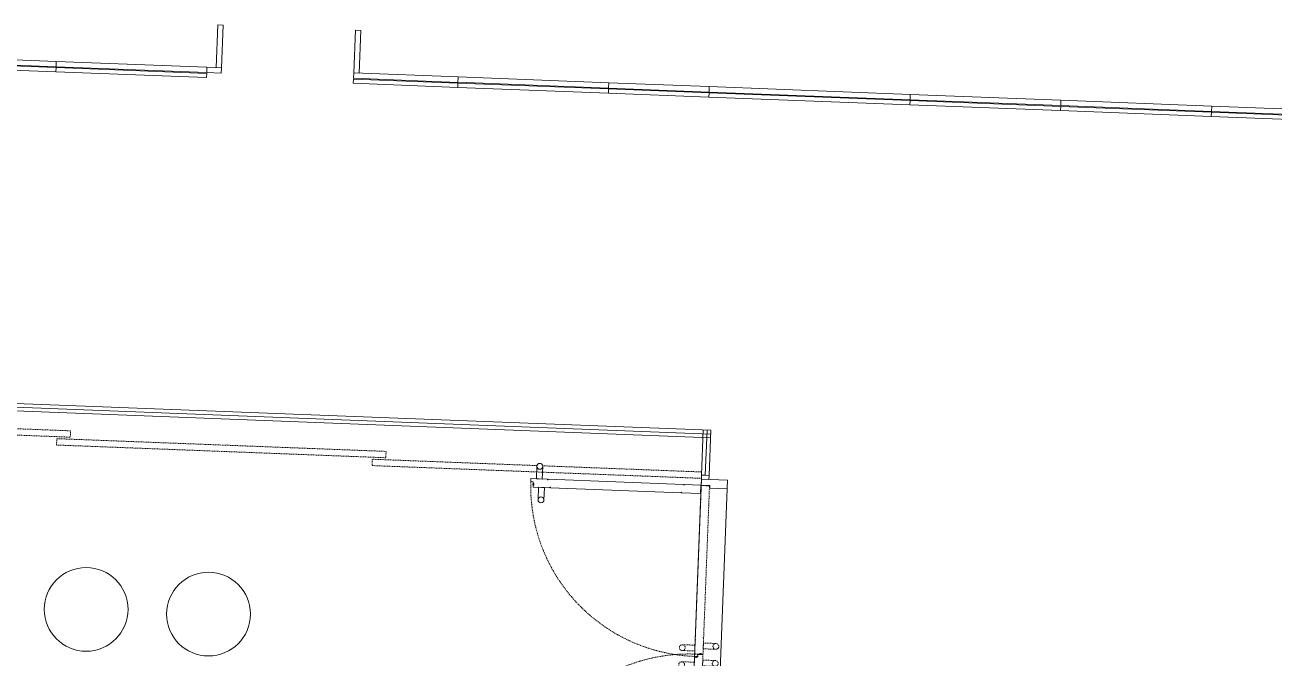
# Model space of a CAD drawing. Header units: millimetres. Extents: x 32078 to 83548, y -4690 to 56252.
# Drawn here: x 44369 to 51828, y 22658 to 26438 of the extents above; entities that cross this region are included whole.
import ezdxf

# ---------------------------------------------------------------- set-up
doc = ezdxf.new("R2010")
doc.units = ezdxf.units.MM
doc.header["$MEASUREMENT"] = 0
doc.linetypes.add('DGN Style 2', pattern=[10, 6, -4])
for name, color, linetype, lineweight in [('DOOR-CODE', 40, 'Continuous', 0), ('DOOR-FRAM', 40, 'Continuous', 0), ('DOOR-HEAD', 42, 'Continuous', 30), ('DOOR-LEAF', 40, 'Continuous', 0), ('DOOR-OPNG', 40, 'Continuous', 0), ('FURN-STOR', 213, 'Continuous', 0), ('GLAZ', 4, 'Continuous', 0), ('WALL-LNIG', 1, 'Continuous', 0)]:
    doc.layers.add(name, color=color, linetype=linetype, lineweight=lineweight)

# ---------------------------------------------------------------- blocks, each defined once
blk = doc.blocks.new('*U96')
at = {"color": 251, "linetype": 'DGN Style 2', "lineweight": -2, "flags": 128}
for points in [[(-969.9, 43.6), (994.9, -32.3), (996.3, 5.6), (-968.4, 81.6), (-969.9, 43.6)], [(913, -79.2), (2877.8, -155.1), (2879.3, -117.2), (914.5, -41.2), (913, -79.2)], [(2795.9, -202), (4760.7, -277.9), (4762.2, -240), (2797.4, -164), (2795.9, -202)]]:
    blk.add_lwpolyline(points, close=True, dxfattribs=at)
blk = doc.blocks.new('*U267')
at = {"color": 0, "linetype": 'ByBlock', "lineweight": -2, "flags": 128}
blk.add_lwpolyline([(28.1, -25.9), (-46.8, -23), (-45.5, 11.9), (29.5, 9)], dxfattribs=at)
at = {"color": 0, "linetype": 'ByBlock', "lineweight": -2}
blk.add_wipeout([(46.3, -9.1), (46.3, -8), (46.2, -6.9), (46.1, -5.8), (45.9, -4.7), (45.6, -3.7), (45.3, -2.6), (44.9, -1.6), (44.4, -0.6), (43.9, 0.4), (43.3, 1.3), (42.7, 2.2), (42, 3), (41.3, 3.8), (40.5, 4.6), (39.6, 5.3), (38.7, 6), (37.8, 6.6), (36.8, 7.1), (35.9, 7.6), (34.8, 8), (33.8, 8.3), (32.7, 8.6), (31.7, 8.8), (30.6, 9), (29.5, 9), (28.4, 9.1), (27.3, 9), (26.2, 8.9), (25.1, 8.7), (24, 8.4), (23, 8.1), (22, 7.7), (21, 7.2), (20, 6.7), (19.1, 6.1), (18.2, 5.5), (17.3, 4.8), (16.5, 4), (15.7, 3.2), (15, 2.4), (14.4, 1.5), (13.8, 0.6), (13.3, -0.4), (12.8, -1.4), (12.4, -2.4), (12, -3.4), (11.7, -4.5), (11.5, -5.6), (11.4, -6.7), (11.3, -7.8), (11.3, -8.9), (11.4, -10), (11.5, -11.1), (11.7, -12.1), (11.9, -13.2), (12.3, -14.3), (12.7, -15.3), (13.1, -16.3), (13.7, -17.2), (14.2, -18.2), (14.9, -19.1), (15.6, -19.9), (16.3, -20.7), (17.1, -21.5), (18, -22.2), (18.8, -22.8), (19.8, -23.4), (20.7, -24), (21.7, -24.5), (22.7, -24.9), (23.8, -25.2), (24.8, -25.5), (25.9, -25.7), (27, -25.9), (28.1, -25.9), (29.2, -25.9), (30.3, -25.9), (31.4, -25.7), (32.5, -25.5), (33.5, -25.3), (34.6, -25), (35.6, -24.6), (36.6, -24.1), (37.6, -23.6), (38.5, -23), (39.4, -22.3), (40.3, -21.7), (41.1, -20.9), (41.8, -20.1), (42.5, -19.3), (43.2, -18.4), (43.8, -17.5), (44.3, -16.5), (44.8, -15.5), (45.2, -14.5), (45.6, -13.4), (45.8, -12.4), (46.1, -11.3)], dxfattribs=at)
blk.add_circle((28.8, -8.4), 17.5, dxfattribs=at)
blk = doc.blocks.new('*U268')
at = {"color": 0, "linetype": 'ByBlock', "lineweight": -2, "extrusion": (0, 0, -1), "flags": 128}
blk.add_lwpolyline([(-28.1, -25.9), (46.8, -23), (45.5, 11.9), (-29.5, 9)], dxfattribs=at)
at = {"color": 0, "linetype": 'ByBlock', "lineweight": -2}
blk.add_wipeout([(46.3, -9.1), (46.2, -10.2), (46.1, -11.3), (45.8, -12.4), (45.6, -13.4), (45.2, -14.5), (44.8, -15.5), (44.3, -16.5), (43.8, -17.5), (43.2, -18.4), (42.5, -19.3), (41.8, -20.1), (41.1, -20.9), (40.3, -21.7), (39.4, -22.3), (38.5, -23), (37.6, -23.6), (36.6, -24.1), (35.6, -24.6), (34.6, -25), (33.6, -25.3), (32.5, -25.5), (31.4, -25.7), (30.3, -25.9), (29.2, -25.9), (28.1, -25.9), (27, -25.9), (25.9, -25.7), (24.8, -25.5), (23.8, -25.2), (22.7, -24.9), (21.7, -24.5), (20.7, -24), (19.8, -23.4), (18.8, -22.8), (18, -22.2), (17.1, -21.5), (16.3, -20.7), (15.6, -19.9), (14.9, -19.1), (14.2, -18.2), (13.7, -17.2), (13.1, -16.3), (12.7, -15.3), (12.3, -14.3), (11.9, -13.2), (11.7, -12.1), (11.5, -11.1), (11.4, -10), (11.3, -8.9), (11.3, -7.8), (11.4, -6.7), (11.5, -5.6), (11.7, -4.5), (12, -3.4), (12.4, -2.4), (12.8, -1.4), (13.3, -0.4), (13.8, 0.6), (14.4, 1.5), (15, 2.4), (15.7, 3.2), (16.5, 4), (17.3, 4.8), (18.2, 5.5), (19.1, 6.1), (20, 6.7), (21, 7.2), (22, 7.7), (23, 8.1), (24, 8.4), (25.1, 8.7), (26.2, 8.9), (27.3, 9), (28.4, 9.1), (29.5, 9), (30.6, 9), (31.7, 8.8), (32.7, 8.6), (33.8, 8.3), (34.8, 8), (35.9, 7.6), (36.8, 7.1), (37.8, 6.6), (38.7, 6), (39.6, 5.3), (40.5, 4.6), (41.3, 3.8), (42, 3), (42.7, 2.2), (43.3, 1.3), (43.9, 0.4), (44.4, -0.6), (44.9, -1.6), (45.3, -2.6), (45.6, -3.7), (45.9, -4.7), (46.1, -5.8), (46.2, -6.9)], dxfattribs=at)
at = {"color": 0, "linetype": 'ByBlock', "lineweight": -2, "extrusion": (0, 0, -1)}
blk.add_circle((-28.8, -8.4), 17.5, dxfattribs=at)
blk = doc.blocks.new('*U269')
at = {"color": 0, "linetype": 'ByBlock', "lineweight": -2, "flags": 128}
for points in [[(1.5, -6.8), (1.5, -7.3), (4.5, -7.3), (4.5, -10.3), (-4.5, -10.3), (-4.5, -7.3), (-1.5, -7.3), (-1.5, -6.8), (-5, -6.8), (-5, -10.8), (5, -10.8), (5, -6.8), (1.5, -6.8)], [(-2.5, -7.3), (-2, -7.3), (-2, -8.3), (-2.5, -8.3), (-2.5, -7.3)], [(-1.5, -3.3), (-1.3, -3.3), (-1.3, -7.3), (-1.5, -7.3), (-1.5, -3.3)], [(-1.3, -8.3), (-0.8, -8.3), (-0.8, -10.3), (-1.3, -10.3), (-1.3, -8.3)], [(0.7, -8.3), (1.2, -8.3), (1.2, -10.3), (0.7, -10.3), (0.7, -8.3)], [(1.3, -3.3), (1.5, -3.3), (1.5, -7.3), (1.3, -7.3), (1.3, -3.3)], [(2, -7.3), (2.5, -7.3), (2.5, -8.3), (2, -8.3), (2, -7.3)]]:
    blk.add_lwpolyline(points, close=True, dxfattribs=at)
blk.add_lwpolyline([(-2, -7.7, -0.414214), (-1.6, -7.3), (1.6, -7.3, -0.414214), (2, -7.7), (2, -7.9, -0.414214), (1.6, -8.3), (-1.6, -8.3, -0.414214), (-2, -7.9), (-2, -7.7)], format="xyb", close=True, dxfattribs=at)
blk = doc.blocks.new('*U266')
at = {"layer": 'DOOR-LEAF', "color": 0, "linetype": 'ByBlock', "extrusion": (0, 0, -1), "rotation": 2.213178310679018}
blk.add_blockref('*U268', (70.9, 435.1), dxfattribs=at)
at = {"layer": 'DOOR-LEAF', "color": 0, "linetype": 'ByBlock', "rotation": 2.21310000000006}
blk.add_blockref('*U267', (70.9, 450.1), dxfattribs=at)
at = {"layer": 'DOOR-LEAF', "color": 0, "linetype": 'ByBlock', "flags": 128}
blk.add_lwpolyline([(25, 492.7), (25, 392.7), (22, 392.7), (22, 389.7), (25, 389.7), (25, -397.7), (22, -397.7), (22, -400.7), (25, -400.7), (25, -513.8), (-25, -513.8), (-25, -413.7), (-22, -413.7), (-22, -410.7), (-25, -410.7), (-25, 374.7), (-22, 374.7), (-22, 377.7), (-25, 377.7), (-25, 477.7), (-5, 477.7), (-5, 492.7), (25, 492.7)], close=True, dxfattribs=at)
at = {"layer": 'DOOR-CODE', "color": 0, "linetype": 'ByBlock', "lineweight": 0}
blk.add_blockref('*U269', (-15, 484.5), dxfattribs=at)
blk = doc.blocks.new('*U271')
at = {"color": 0, "linetype": 'ByBlock', "lineweight": -2, "extrusion": (0, 0, -1), "flags": 128}
blk.add_lwpolyline([(-28.1, -25.9), (46.8, -23), (45.5, 11.9), (-29.5, 9)], dxfattribs=at)
at = {"color": 0, "linetype": 'ByBlock', "lineweight": -2}
blk.add_wipeout([(46.3, -9.1), (46.2, -10.2), (46.1, -11.3), (45.8, -12.4), (45.6, -13.4), (45.2, -14.5), (44.8, -15.5), (44.3, -16.5), (43.8, -17.5), (43.2, -18.4), (42.5, -19.3), (41.8, -20.1), (41.1, -20.9), (40.3, -21.7), (39.4, -22.3), (38.5, -23), (37.6, -23.6), (36.6, -24.1), (35.6, -24.6), (34.6, -25), (33.6, -25.3), (32.5, -25.5), (31.4, -25.7), (30.3, -25.9), (29.2, -25.9), (28.1, -25.9), (27, -25.9), (25.9, -25.7), (24.8, -25.5), (23.8, -25.2), (22.7, -24.9), (21.7, -24.5), (20.7, -24), (19.8, -23.4), (18.8, -22.8), (18, -22.2), (17.1, -21.5), (16.3, -20.7), (15.6, -19.9), (14.9, -19.1), (14.2, -18.2), (13.7, -17.2), (13.1, -16.3), (12.7, -15.3), (12.3, -14.3), (11.9, -13.2), (11.7, -12.1), (11.5, -11.1), (11.4, -10), (11.3, -8.9), (11.3, -7.8), (11.4, -6.7), (11.5, -5.6), (11.7, -4.5), (12, -3.4), (12.4, -2.4), (12.8, -1.4), (13.3, -0.4), (13.8, 0.6), (14.4, 1.5), (15, 2.4), (15.7, 3.2), (16.5, 4), (17.3, 4.8), (18.2, 5.5), (19.1, 6.1), (20, 6.7), (21, 7.2), (22, 7.7), (23, 8.1), (24, 8.4), (25.1, 8.7), (26.2, 8.9), (27.3, 9), (28.4, 9.1), (29.5, 9), (30.6, 9), (31.7, 8.8), (32.7, 8.6), (33.8, 8.3), (34.8, 8), (35.9, 7.6), (36.8, 7.1), (37.8, 6.6), (38.7, 6), (39.6, 5.3), (40.5, 4.6), (41.3, 3.8), (42, 3), (42.7, 2.2), (43.3, 1.3), (43.9, 0.4), (44.4, -0.6), (44.9, -1.6), (45.3, -2.6), (45.6, -3.7), (45.9, -4.7), (46.1, -5.8), (46.2, -6.9)], dxfattribs=at)
at = {"color": 0, "linetype": 'ByBlock', "lineweight": -2, "extrusion": (0, 0, -1)}
blk.add_circle((-28.8, -8.4), 17.5, dxfattribs=at)
blk = doc.blocks.new('*U272')
at = {"color": 0, "linetype": 'ByBlock', "lineweight": -2, "flags": 128}
blk.add_lwpolyline([(28.1, -25.9), (-46.8, -23), (-45.5, 11.9), (29.5, 9)], dxfattribs=at)
at = {"color": 0, "linetype": 'ByBlock', "lineweight": -2}
blk.add_wipeout([(46.3, -9.1), (46.3, -8), (46.2, -6.9), (46.1, -5.8), (45.9, -4.7), (45.6, -3.7), (45.3, -2.6), (44.9, -1.6), (44.4, -0.6), (43.9, 0.4), (43.3, 1.3), (42.7, 2.2), (42, 3), (41.3, 3.8), (40.5, 4.6), (39.6, 5.3), (38.7, 6), (37.8, 6.6), (36.8, 7.1), (35.9, 7.6), (34.8, 8), (33.8, 8.3), (32.7, 8.6), (31.7, 8.8), (30.6, 9), (29.5, 9), (28.4, 9.1), (27.3, 9), (26.2, 8.9), (25.1, 8.7), (24, 8.4), (23, 8.1), (22, 7.7), (21, 7.2), (20, 6.7), (19.1, 6.1), (18.2, 5.5), (17.3, 4.8), (16.5, 4), (15.7, 3.2), (15, 2.4), (14.4, 1.5), (13.8, 0.6), (13.3, -0.4), (12.8, -1.4), (12.4, -2.4), (12, -3.4), (11.7, -4.5), (11.5, -5.6), (11.4, -6.7), (11.3, -7.8), (11.3, -8.9), (11.4, -10), (11.5, -11.1), (11.7, -12.1), (11.9, -13.2), (12.3, -14.3), (12.7, -15.3), (13.1, -16.3), (13.7, -17.2), (14.2, -18.2), (14.9, -19.1), (15.6, -19.9), (16.3, -20.7), (17.1, -21.5), (18, -22.2), (18.8, -22.8), (19.8, -23.4), (20.7, -24), (21.7, -24.5), (22.7, -24.9), (23.8, -25.2), (24.8, -25.5), (25.9, -25.7), (27, -25.9), (28.1, -25.9), (29.2, -25.9), (30.3, -25.9), (31.4, -25.7), (32.5, -25.5), (33.5, -25.3), (34.6, -25), (35.6, -24.6), (36.6, -24.1), (37.6, -23.6), (38.5, -23), (39.4, -22.3), (40.3, -21.7), (41.1, -20.9), (41.8, -20.1), (42.5, -19.3), (43.2, -18.4), (43.8, -17.5), (44.3, -16.5), (44.8, -15.5), (45.2, -14.5), (45.6, -13.4), (45.8, -12.4), (46.1, -11.3)], dxfattribs=at)
blk.add_circle((28.8, -8.4), 17.5, dxfattribs=at)
blk = doc.blocks.new('*U273')
at = {"color": 0, "linetype": 'ByBlock', "lineweight": -2, "flags": 128}
for points in [[(1.5, 7.3), (1.5, 6.8), (4.5, 6.8), (4.5, 3.8), (-4.5, 3.8), (-4.5, 6.8), (-1.5, 6.8), (-1.5, 7.3), (-5, 7.3), (-5, 3.3), (5, 3.3), (5, 7.3), (1.5, 7.3)], [(-2.5, 6.8), (-2, 6.8), (-2, 5.8), (-2.5, 5.8), (-2.5, 6.8)], [(-1.5, 10.8), (-1.3, 10.8), (-1.3, 6.8), (-1.5, 6.8), (-1.5, 10.8)], [(-1.3, 5.8), (-0.8, 5.8), (-0.8, 3.8), (-1.3, 3.8), (-1.3, 5.8)], [(0.7, 5.8), (1.2, 5.8), (1.2, 3.8), (0.7, 3.8), (0.7, 5.8)], [(1.3, 10.8), (1.5, 10.8), (1.5, 6.8), (1.3, 6.8), (1.3, 10.8)], [(2, 6.8), (2.5, 6.8), (2.5, 5.8), (2, 5.8), (2, 6.8)]]:
    blk.add_lwpolyline(points, close=True, dxfattribs=at)
blk.add_lwpolyline([(-2, 6.4, -0.414214), (-1.6, 6.8), (1.6, 6.8, -0.414214), (2, 6.4), (2, 6.2, -0.414214), (1.6, 5.8), (-1.6, 5.8, -0.414214), (-2, 6.2), (-2, 6.4)], format="xyb", close=True, dxfattribs=at)
blk = doc.blocks.new('*U270')
at = {"layer": 'DOOR-LEAF', "color": 0, "linetype": 'ByBlock', "extrusion": (0, 0, -1), "rotation": 2.213178310679018}
blk.add_blockref('*U271', (70.9, -456.9), dxfattribs=at)
at = {"layer": 'DOOR-LEAF', "color": 0, "linetype": 'ByBlock', "rotation": 2.21310000000006}
blk.add_blockref('*U272', (70.9, -441.9), dxfattribs=at)
at = {"layer": 'DOOR-LEAF', "color": 0, "linetype": 'ByBlock', "flags": 128}
blk.add_lwpolyline([(-25, 507.2), (-25, 407.2), (-22, 407.2), (-22, 404.2), (-25, 404.2), (-25, -411.2), (-22, -411.2), (-22, -414.2), (-25, -414.2), (-25, -514.2), (-7, -514.2), (-7, -499.2), (25, -499.2), (25, -399.2), (22, -399.2), (22, -396.2), (25, -396.2), (25, 391.2), (22, 391.2), (22, 394.2), (25, 394.2), (25, 507.2), (-25, 507.2)], close=True, dxfattribs=at)
at = {"layer": 'DOOR-CODE', "color": 0, "linetype": 'ByBlock', "lineweight": 0, "rotation": 180}
blk.add_blockref('*U273', (9, -492), dxfattribs=at)
blk = doc.blocks.new('*U275')
at = {"color": 0, "linetype": 'ByBlock', "lineweight": -2, "extrusion": (0, 0, -1), "flags": 128}
blk.add_lwpolyline([(-28.5, -18.9), (46.5, -16), (45.1, 18.9), (-29.8, 16)], dxfattribs=at)
at = {"color": 0, "linetype": 'ByBlock', "lineweight": -2}
blk.add_wipeout([(46.6, -2.1), (46.5, -3.2), (46.4, -4.3), (46.2, -5.4), (45.9, -6.4), (45.6, -7.5), (45.1, -8.5), (44.7, -9.5), (44.1, -10.5), (43.5, -11.4), (42.9, -12.3), (42.2, -13.1), (41.4, -13.9), (40.6, -14.7), (39.8, -15.3), (38.9, -16), (37.9, -16.6), (37, -17.1), (36, -17.6), (34.9, -18), (33.9, -18.3), (32.8, -18.5), (31.7, -18.7), (30.7, -18.9), (29.6, -18.9), (28.5, -18.9), (27.4, -18.9), (26.3, -18.7), (25.2, -18.5), (24.1, -18.2), (23.1, -17.9), (22.1, -17.5), (21.1, -17), (20.1, -16.4), (19.2, -15.8), (18.3, -15.2), (17.5, -14.5), (16.7, -13.7), (15.9, -12.9), (15.2, -12.1), (14.6, -11.2), (14, -10.2), (13.5, -9.3), (13, -8.3), (12.6, -7.3), (12.3, -6.2), (12, -5.1), (11.8, -4.1), (11.7, -3), (11.6, -1.9), (11.6, -0.8), (11.7, 0.3), (11.9, 1.4), (12.1, 2.5), (12.4, 3.6), (12.7, 4.6), (13.1, 5.6), (13.6, 6.6), (14.1, 7.6), (14.7, 8.5), (15.4, 9.4), (16.1, 10.2), (16.8, 11), (17.7, 11.8), (18.5, 12.5), (19.4, 13.1), (20.3, 13.7), (21.3, 14.2), (22.3, 14.7), (23.3, 15.1), (24.4, 15.4), (25.4, 15.7), (26.5, 15.9), (27.6, 16), (28.7, 16.1), (29.8, 16), (30.9, 16), (32, 15.8), (33.1, 15.6), (34.1, 15.3), (35.2, 15), (36.2, 14.6), (37.2, 14.1), (38.1, 13.6), (39.1, 13), (40, 12.3), (40.8, 11.6), (41.6, 10.8), (42.3, 10), (43, 9.2), (43.7, 8.3), (44.3, 7.4), (44.8, 6.4), (45.2, 5.4), (45.6, 4.4), (46, 3.3), (46.2, 2.3), (46.4, 1.2), (46.6, 0.1)], dxfattribs=at)
at = {"color": 0, "linetype": 'ByBlock', "lineweight": -2, "extrusion": (0, 0, -1)}
blk.add_circle((-29.1, -1.4), 17.5, dxfattribs=at)
blk = doc.blocks.new('*U276')
at = {"color": 0, "linetype": 'ByBlock', "lineweight": -2, "flags": 128}
blk.add_lwpolyline([(28.3, -18.9), (-46.6, -16), (-45.3, 18.9), (29.7, 16)], dxfattribs=at)
at = {"color": 0, "linetype": 'ByBlock', "lineweight": -2}
blk.add_wipeout([(46.5, -2.1), (46.5, -1), (46.4, 0.1), (46.3, 1.2), (46.1, 2.3), (45.8, 3.3), (45.5, 4.4), (45.1, 5.4), (44.6, 6.4), (44.1, 7.4), (43.5, 8.3), (42.9, 9.2), (42.2, 10), (41.5, 10.8), (40.7, 11.6), (39.8, 12.3), (38.9, 13), (38, 13.6), (37, 14.1), (36.1, 14.6), (35, 15), (34, 15.3), (32.9, 15.6), (31.9, 15.8), (30.8, 16), (29.7, 16), (28.6, 16.1), (27.5, 16), (26.4, 15.9), (25.3, 15.7), (24.2, 15.4), (23.2, 15.1), (22.2, 14.7), (21.2, 14.2), (20.2, 13.7), (19.3, 13.1), (18.4, 12.5), (17.5, 11.8), (16.7, 11), (15.9, 10.2), (15.2, 9.4), (14.6, 8.5), (14, 7.6), (13.5, 6.6), (13, 5.6), (12.6, 4.6), (12.2, 3.6), (11.9, 2.5), (11.7, 1.4), (11.6, 0.3), (11.5, -0.8), (11.5, -1.9), (11.6, -3), (11.7, -4.1), (11.9, -5.1), (12.1, -6.2), (12.5, -7.2), (12.9, -8.3), (13.3, -9.3), (13.9, -10.2), (14.4, -11.2), (15.1, -12.1), (15.8, -12.9), (16.5, -13.7), (17.3, -14.5), (18.2, -15.2), (19, -15.8), (20, -16.4), (20.9, -17), (21.9, -17.4), (22.9, -17.9), (24, -18.2), (25, -18.5), (26.1, -18.7), (27.2, -18.8), (28.3, -18.9), (29.4, -18.9), (30.5, -18.9), (31.6, -18.7), (32.7, -18.5), (33.8, -18.3), (34.8, -17.9), (35.8, -17.5), (36.8, -17.1), (37.8, -16.6), (38.7, -16), (39.6, -15.3), (40.5, -14.6), (41.3, -13.9), (42, -13.1), (42.7, -12.3), (43.4, -11.4), (44, -10.5), (44.5, -9.5), (45, -8.5), (45.4, -7.5), (45.8, -6.4), (46, -5.4), (46.3, -4.3)], dxfattribs=at)
blk.add_circle((29, -1.4), 17.5, dxfattribs=at)
blk = doc.blocks.new('*U277')
at = {"color": 0, "linetype": 'ByBlock', "lineweight": -2, "flags": 128}
for points in [[(1.6, 0.2), (1.6, -0.3), (4.6, -0.3), (4.6, -3.3), (-4.4, -3.3), (-4.4, -0.3), (-1.4, -0.3), (-1.4, 0.2), (-4.9, 0.2), (-4.9, -3.8), (5.1, -3.8), (5.1, 0.2), (1.6, 0.2)], [(-1.4, 3.7), (-1.2, 3.7), (-1.2, -0.3), (-1.4, -0.3), (-1.4, 3.7)], [(1.4, 3.7), (1.6, 3.7), (1.6, -0.3), (1.4, -0.3), (1.4, 3.7)], [(-2.4, -0.3), (-1.9, -0.3), (-1.9, -1.3), (-2.4, -1.3), (-2.4, -0.3)], [(-1.2, -1.3), (-0.7, -1.3), (-0.7, -3.3), (-1.2, -3.3), (-1.2, -1.3)], [(0.8, -1.3), (1.3, -1.3), (1.3, -3.3), (0.8, -3.3), (0.8, -1.3)], [(2.1, -0.3), (2.6, -0.3), (2.6, -1.3), (2.1, -1.3), (2.1, -0.3)]]:
    blk.add_lwpolyline(points, close=True, dxfattribs=at)
blk.add_lwpolyline([(-1.9, -0.7, -0.414214), (-1.5, -0.3), (1.7, -0.3, -0.414214), (2.1, -0.7), (2.1, -0.9, -0.414214), (1.7, -1.3), (-1.5, -1.3, -0.414214), (-1.9, -0.9), (-1.9, -0.7)], format="xyb", close=True, dxfattribs=at)
blk = doc.blocks.new('*U274')
at = {"layer": 'DOOR-LEAF', "color": 0, "linetype": 'ByBlock', "extrusion": (0, 0, -1), "rotation": 92.2131783106794}
blk.add_blockref('*U275', (456.9, 70.9), dxfattribs=at)
at = {"layer": 'DOOR-LEAF', "color": 0, "linetype": 'ByBlock', "rotation": 272.2130999999997}
blk.add_blockref('*U276', (-441.9, -70.9), dxfattribs=at)
at = {"layer": 'DOOR-LEAF', "color": 0, "linetype": 'ByBlock', "flags": 128}
blk.add_lwpolyline([(507.2, 25), (407.2, 25), (407.2, 22), (404.2, 22), (404.2, 25), (-404.2, 25.1), (-404.2, 22.1), (-407.2, 22.1), (-407.2, 25.1), (-507.2, 25.1), (-507.2, 7.1), (-492.2, 7.1), (-492.2, -24.9), (-392.2, -24.9), (-392.2, -21.9), (-389.2, -21.9), (-389.2, -24.9), (391.2, -25), (391.2, -22), (394.2, -22), (394.2, -25), (507.2, -25), (507.2, 25)], close=True, dxfattribs=at)
at = {"layer": 'DOOR-CODE', "color": 0, "linetype": 'ByBlock', "lineweight": 0, "rotation": 89.99999999999893}
blk.add_blockref('*U277', (-492, -9), dxfattribs=at)
blk = doc.blocks.new('*U261')
at = {"layer": 'DOOR-CODE', "color": 0, "lineweight": 13, "flags": 128}
blk.add_lwpolyline([(549.6, 2057.8), (542.4, 2060.1), (554.4, 2059.7), (554, 2047.7), (552.2, 2055)], dxfattribs=at)
at = {"layer": 'DOOR-FRAM', "color": 0, "flags": 128}
blk.add_lwpolyline([(659.7, 2090.6), (503.8, 2096.6), (502.5, 2061.7), (554.4, 2059.7), (553.8, 2044.7), (657.8, 2040.7), (659.7, 2090.6)], close=True, dxfattribs=at)
at = {"layer": 'DOOR-HEAD', "color": 0, "lineweight": 0, "flags": 128}
blk.add_lwpolyline([(503.8, 2096.6), (659.7, 2090.6), (494.3, -2190.2), (338.4, -2184.2), (503.8, 2096.6)], close=True, dxfattribs=at)
at = {"layer": 'DOOR-OPNG', "color": 0, "linetype": 'DGN Style 2'}
for centre, radius, start, end in [((502.7, 2055.3), 1017, 177.4224, 268.77527), ((428.1, 47.6), 1006.1, 85.13799, 175.13799)]:
    blk.add_arc(centre, radius, start, end, dxfattribs=at)
at = {"layer": 'DOOR-LEAF', "color": 0, "linetype": 'DGN Style 2', "rotation": 357.7868999999999}
blk.add_blockref('*U266', (469.4, 558.6), dxfattribs=at)
blk.add_blockref('*U270', (507.8, 1551.8), dxfattribs=at)
at = {"layer": 'DOOR-LEAF', "color": 0, "rotation": 357.7868999999999}
blk.add_blockref('*U274', (-7.4, 2056.4), dxfattribs=at)

msp = doc.modelspace()

# ---------------------------------------------------------------- linework, layer by layer
at = {"layer": 'FURN-STOR'}
for centre in [(44734.3, 22948.2), (45464.5, 22920)]:
    msp.add_circle(centre, 250, dxfattribs=at)
at = {"layer": 'GLAZ'}
for p, q in [((40900.4, 24264.8), (48459.8, 23972.7)), ((40901.3, 24287.3), (48460.7, 23995.2)), ((40902.2, 24309.8), (48461.5, 24017.7)), ((48406.1, 23749.6), (48416.6, 24019.4)), ((48428.6, 23748.7), (48439, 24018.5)), ((48451.1, 23747.9), (48461.5, 24017.7)), ((48406.1, 23749.6), (48428.6, 23748.7)), ((48451.1, 23747.9), (48428.6, 23748.7))]:
    msp.add_line(p, q, dxfattribs=at)
at = {"layer": 'GLAZ', "flags": 128}
msp.add_lwpolyline([(48406.1, 23749.6), (48451.1, 23747.9), (48450.1, 23722.9), (48405.2, 23724.6), (48406.1, 23749.6)], close=True, dxfattribs=at)
at = {"layer": 'WALL-LNIG', "flags": 128}
for points in [[(45509.4, 26182.9), (45519.2, 26437.5), (45551.2, 26436.3), (45541.4, 26181.6), (45509.4, 26182.9)], [(46330.8, 26151.2), (46340.6, 26405.8), (46372.6, 26404.5), (46362.8, 26149.9), (46330.8, 26151.2)], [(43655.4, 26222.6), (44554.7, 26187.7), (44555.9, 26219.7), (43656.6, 26254.6), (43655.4, 26222.6)], [(45454, 26153), (44554.7, 26187.7), (44555.9, 26219.7), (45455.3, 26185), (45454, 26153)], [(45540.1, 26149.7), (45454, 26153), (45455.3, 26185), (45541.4, 26181.6), (45540.1, 26149.7)], [(46952.5, 26095.1), (47851.8, 26060.4), (47853, 26092.3), (46953.7, 26127.1), (46952.5, 26095.1)], [(47853, 26092.3), (48452.6, 26069.2), (48451.3, 26037.2), (47851.8, 26060.4), (47853, 26092.3)], [(48451.3, 26037.2), (49650.5, 25990.9), (49651.7, 26022.8), (48452.6, 26069.2), (48451.3, 26037.2)], [(49651.7, 26022.8), (50551, 25988.1), (50549.8, 25956.1), (49650.5, 25990.9), (49651.7, 26022.8)], [(50551, 25988.1), (51450.3, 25953.3), (51449.1, 25921.3), (50549.8, 25956.1), (50551, 25988.1)], [(51450.3, 25953.3), (52649.5, 25907), (52648.2, 25875), (51449.1, 25921.3), (51450.3, 25953.3)]]:
    msp.add_lwpolyline(points, close=True, dxfattribs=at)
at = {"layer": 'WALL-LNIG', "lineweight": 0, "flags": 128}
for points in [[(43655.2, 26217.5), (44554.5, 26182.7), (44553.6, 26157.8), (43654.2, 26192.5), (43655.2, 26217.5)], [(44554.5, 26182.7), (45453.8, 26148), (45452.9, 26123), (44553.6, 26157.8), (44554.5, 26182.7)], [(46329.4, 26114.2), (46952.3, 26090.1), (46951.3, 26065.1), (46328.4, 26089.2), (46329.4, 26114.2)], [(46952.3, 26090.1), (47851.6, 26055.3), (47850.6, 26030.3), (46951.3, 26065.1), (46952.3, 26090.1)], [(47851.6, 26055.3), (48451.2, 26032.2), (48450.2, 26007.2), (47850.6, 26030.3), (47851.6, 26055.3)], [(48451.2, 26032.2), (49650.3, 25985.8), (49649.3, 25960.8), (48450.2, 26007.2), (48451.2, 26032.2)], [(49650.3, 25985.8), (50549.6, 25951.1), (50548.6, 25926.1), (49649.3, 25960.8), (49650.3, 25985.8)], [(50549.6, 25951.1), (51448.9, 25916.3), (51447.9, 25891.3), (50548.6, 25926.1), (50549.6, 25951.1)], [(51448.9, 25916.3), (52648, 25870), (52647.1, 25845), (51448, 25891.3), (51448.9, 25916.3)]]:
    msp.add_lwpolyline(points, close=True, dxfattribs=at)
at = {"layer": 'WALL-LNIG', "linetype": 'Continuous', "flags": 128}
msp.add_lwpolyline([(46330.8, 26151.2), (46953.7, 26127.1), (46952.5, 26095), (46329.5, 26119.2), (46330.8, 26151.2)], close=True, dxfattribs=at)

# ---------------------------------------------------------------- block references
at = {"layer": 'WALL-LNIG', "color": 251, "linetype": 'DGN Style 2'}
msp.add_blockref('*U96', (43644.7, 24008.6), dxfattribs=at)

# ---------------------------------------------------------------- next in the draw order: block references
at = {"layer": 'DOOR-HEAD', "lineweight": 0}
msp.add_blockref('*U261', (47901.4, 21628), dxfattribs=at)

doc.saveas('drawing.dxf')
